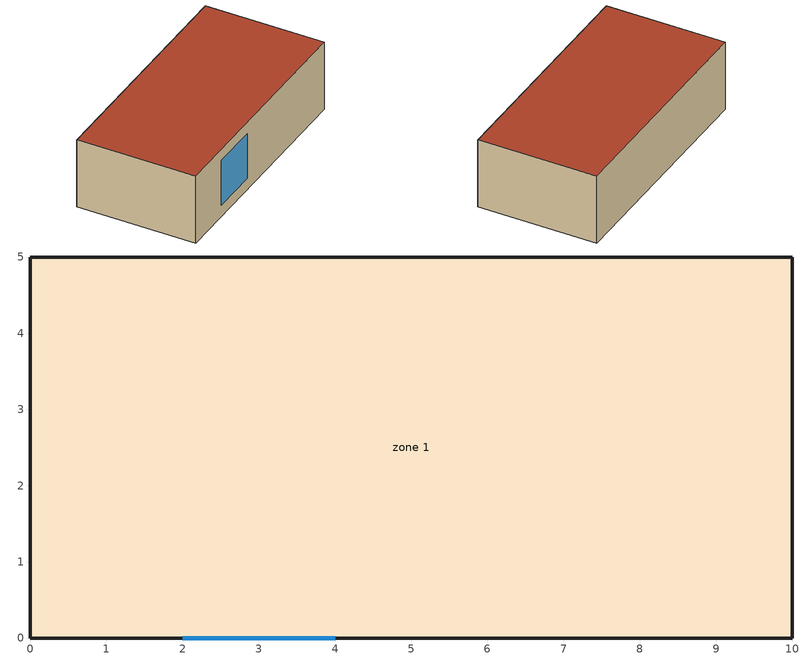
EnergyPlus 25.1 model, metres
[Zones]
zone 1
 floor ground (ground floor): 0,0 0,5 10,5 10,0 z0
 wall outside (exterior wall): 0,0 10,0 10,5 0,5 0,0 z0:3
 window (windows): 2,0 4,0 z0.5:2.5
 roof outside (New Roof): 0,0 10,0 10,5 0,5 z3
[Building]
building: North Axis {deg}=0; Terrain=Suburbs; Loads Convergence Tolerance Value {W}=0.04; Temperature Convergence Tolerance Value {deltaC}=0.4; Solar Distribution=FullExterior; Maximum Number of Warmup Days=25; Minimum Number of Warmup Days=6
[Site:GroundTemperature:BuildingSurface]
10.86, 10.59, 11.08, 11.88, 13.97, 15.58, 16.67, 17, 16.64, 15.19, 13.51, 11.96
[WindowMaterial:Blind]
High-Reflect Blind: Slat Orientation=Horizontal; Slat Width {m}=0.025; Slat Separation {m}=0.01875; Slat Thickness {m}=0.001; Slat Angle {deg}=45; Slat Conductivity {W/m-K}=0.9; Slat Beam Solar Transmittance=0; Front Side Slat Beam Solar Reflectance=0.8; Back Side Slat Beam Solar Reflectance=0.8; Slat Diffuse Solar Transmittance=0; Front Side Slat Diffuse Solar Reflectance=0.8; Back Side Slat Diffuse Solar Reflectance=0.8; Slat Beam Visible Transmittance=0; Front Side Slat Beam Visible Reflectance=0.8; Back Side Slat Beam Visible Reflectance=0.8; Slat Diffuse Visible Transmittance=0; Front Side Slat Diffuse Visible Reflectance=0.8; Back Side Slat Diffuse Visible Reflectance=0.8; Slat Infrared Hemispherical Transmittance=0; Front Side Slat Infrared Hemispherical Emissivity=0.9; Back Side Slat Infrared Hemispherical Emissivity=0.9; Blind to Glass Distance {m}=0.05; Blind Top Opening Multiplier=0.5; Blind Bottom Opening Multiplier=0.5; Blind Left Side Opening Multiplier=0.5; Blind Right Side Opening Multiplier=0.5
[Material]
Name | Roughness | Thickness {m} | Conductivity {W/m-K} | Density {kg/m3} | Specific Heat {J/kg-K} | Thermal Absorptance | Solar Absorptance | Visible Absorptance
M14a 100mm heavyweight concrete | MediumRough | 0.1016 | 1.95 | 2240 | 900
F16 Acoustic tile | MediumSmooth | 0.0191 | 0.06 | 368 | 590
Brick | Rough | 0.1 | 1.2 | 2100 | 800 | 0.9 | 0.7 | 0.7
Insulation | Rough | 0.15 | 0.035 | 200 | 1800 | 0.9 | 0.7 | 0.7
Concrete | Rough | 0.1 | 1.3 | 2000 | 1000 | 0.9 | 0.7 | 0.7
[Material:AirGap]
F05 Ceiling air space resistance: Thermal Resistance {m2-K/W}=0.18
[Construction]
New Roof: M14a 100mm heavyweight concrete, F05 Ceiling air space resistance, F16 Acoustic tile
exterior wall: Brick, Insulation, Concrete
ground floor: Insulation, Concrete
windows: CLEAR 6MM, AIR 6MM, CLEAR 6MM
[WindowMaterial:Glazing]
CLEAR 6MM: Optical Data Type=SpectralAverage; Thickness {m}=0.006; Solar Transmittance at Normal Incidence=0.775; Front Side Solar Reflectance at Normal Incidence=0.071; Back Side Solar Reflectance at Normal Incidence=0.071; Visible Transmittance at Normal Incidence=0.881; Front Side Visible Reflectance at Normal Incidence=0.08; Back Side Visible Reflectance at Normal Incidence=0.08; Infrared Transmittance at Normal Incidence=0; Front Side Infrared Hemispherical Emissivity=0.84; Back Side Infrared Hemispherical Emissivity=0.84; Conductivity {W/m-K}=0.9
[WindowMaterial:Gas]
AIR 6MM: Gas Type=Air; Thickness {m}=0.0063
[Daylighting:Controls]
daylightcontrol1: Zone or Space=zone 1; Daylighting Method=SplitFlux; Availability Schedule=Office HVAC; Lighting Control Type=Continuous; Minimum Input Power Fraction for Continuous or ContinuousOff Dimming Control=0.1; Minimum Light Output Fraction for Continuous or ContinuousOff Dimming Control=0.1; Number of Stepped Control Steps=1; Probability Lighting will be Reset When Needed in Manual Stepped Control=1; Glare Calculation Daylighting Reference Point=daylightingref1; Glare Calculation Azimuth Angle of View Direction Clockwise from Zone y-Axis {deg}=0; Maximum Allowable Discomfort Glare Index=22; DElight Gridding Resolution {m2}=1; Daylighting Reference Point 1=daylightingref1; Fraction of Lights Controlled by Reference Point 1=1; Illuminance Setpoint at Reference Point 1 {lux}=400
[WindowShadingControl]
ShadeCtrl: Zone=zone 1; Shading Type=ExteriorBlind; Shading Control Type=OnIfHighSolarOnWindow; Setpoint {W/m2, W or deg C}=400; Shading Control Is Scheduled=No; Glare Control Is Active=No; Shading Device Material=High-Reflect Blind; Daylighting Control Object=daylightcontrol1; Multiple Surface Control Type=Sequential; Fenestration Surface 1=south window
[Lights]
Lighting1: Zone or ZoneList or Space or SpaceList=zone 1; Schedule=Office Lighting; Design Level Calculation Method=Watts/Area; Watts per Zone Floor Area {W/m2}=7.5; Return Air Fraction=0; Fraction Radiant=0.37; Fraction Visible=0.18; Fraction Replaceable=1
[OtherEquipment]
Equipment1: Fuel Type=Electricity; Zone or ZoneList or Space or SpaceList=zone 1; Schedule=Office Equipment; Design Level Calculation Method=Watts/Area; Power per Zone Floor Area {W/m2}=4; Fraction Radiant=0.2
[Zone]
zone 1: Type=1; Multiplier=1; Ceiling Height {m}=autocalculate; Volume {m3}=autocalculate; Floor Area {m2}=autocalculate; Part of Total Floor Area=Yes
[People]
PPL: Zone or ZoneList or Space or SpaceList=zone 1; Number of People Schedule=Office Occupancy; Number of People Calculation Method=People; Number of People=8; Fraction Radiant=0.3; Sensible Heat Fraction=autocalculate; Activity Level Schedule=Activity Office; Carbon Dioxide Generation Rate {m3/s-W}=3.82e-08; Enable ASHRAE 55 Comfort Warnings=No; Mean Radiant Temperature Calculation Type=EnclosureAveraged; Clothing Insulation Calculation Method=DynamicClothingModelASHRAE55
[ZoneInfiltration:DesignFlowRate]
infiltration: Zone or ZoneList or Space or SpaceList=zone 1; Design Flow Rate Calculation Method=AirChanges/Hour; Air Changes per Hour {1/hr}=0.5; Constant Term Coefficient=1
[HVACTemplate:Thermostat]
thermostat: Heating Setpoint Schedule=Heating Setpoint; Cooling Setpoint Schedule=Cooling Setpoint
[HVACTemplate:Zone:IdealLoadsAirSystem]
zone 1: Template Thermostat=thermostat; System Availability Schedule=Office HVAC; Maximum Heating Supply Air Temperature {C}=50; Minimum Cooling Supply Air Temperature {C}=13; Maximum Heating Supply Air Humidity Ratio {kgWater/kgDryAir}=0.0156; Minimum Cooling Supply Air Humidity Ratio {kgWater/kgDryAir}=0.0077; Heating Limit=NoLimit; Cooling Limit=NoLimit; Dehumidification Control Type=None; Cooling Sensible Heat Ratio=0.7; Dehumidification Setpoint {percent}=60; Humidification Control Type=None; Humidification Setpoint {percent}=30; Outdoor Air Method=Flow/Person; Outdoor Air Flow Rate per Person {m3/s}=0.00944; Demand Controlled Ventilation Type=None; Outdoor Air Economizer Type=NoEconomizer; Heat Recovery Type=Sensible; Sensible Heat Recovery Effectiveness=0.7; Latent Heat Recovery Effectiveness=0.65
[Schedule:Compact]
Office Lighting: Through: 12/31, For: Weekdays SummerDesignDay, Until: 05:00, 0.05, Until: 07:00, 0.1, Until: 08:00, 0.3, Until: 17:00, 0.9, Until: 18:00, 0.5, Until: 20:00, 0.3, Until: 22:00, 0.2, Until: 23:00, 0.1, Until: 24:00, 0.05, For: Saturday WinterDesignDay, Until: 06:00, 0.05, Until: 08:00, 0.1, Until: 12:00, 0.3, Until: 17:00, 0.15, Until: 24:00, 0.05, For: Sunday Holidays AllOtherDays, Until: 24:00, 0.05
Office Equipment: Through: 12/31, For: Weekdays, Until: 05:00, .05, Until: 07:00, .1, Until: 08:00, .3, Until: 12:00, .9, Until: 13:00, .8, Until: 17:00, .9, Until: 18:00, .5, Until: 20:00, .3, Until: 22:00, .2, Until: 23:00, .1, Until: 24:00, .05, For: Saturday, Until: 06:00, .05, Until: 08:00, .1, Until: 12:00, .3, Until: 17:00, .15, Until: 24:00, .05, For: Allotherdays, Until: 24:00, .05
Heating Setpoint: Through: 12/31, For: Weekdays WinterDesignDay, Until: 07:00, 12, Until: 19:00, 21, Until:24:00, 12, For: AllOtherDays, Until:24:00, 12
Cooling Setpoint: Through: 12/31, For: Weekdays SummerDesignDay, Until: 07:00, 30, Until: 19:00, 26, Until:24:00, 30, For: AllOtherDays, Until:24:00, 30
Office HVAC: Through: 12/31, For: Weekdays SummerDesignDay, Until: 06:00, 0, Until: 19:00, 1, Until: 24:00, 0, For: AllOtherDays, Until: 24:00, 0
Office Occupancy: Through: 12/31, For: Weekdays SummerDesignDay, Until: 06:00, 0, Until: 07:00, 0.125, Until: 08:00, .25, Until: 12:00, 1, Until: 13:00, 0.5, Until: 17:00, .75, Until: 19:00, .25, Until: 22:00, 0, Until: 24:00, 0, For: AllOtherDays, Until: 24:00, 0
Activity Office: Through: 12/31, For:Alldays, Until: 24:00, 117
